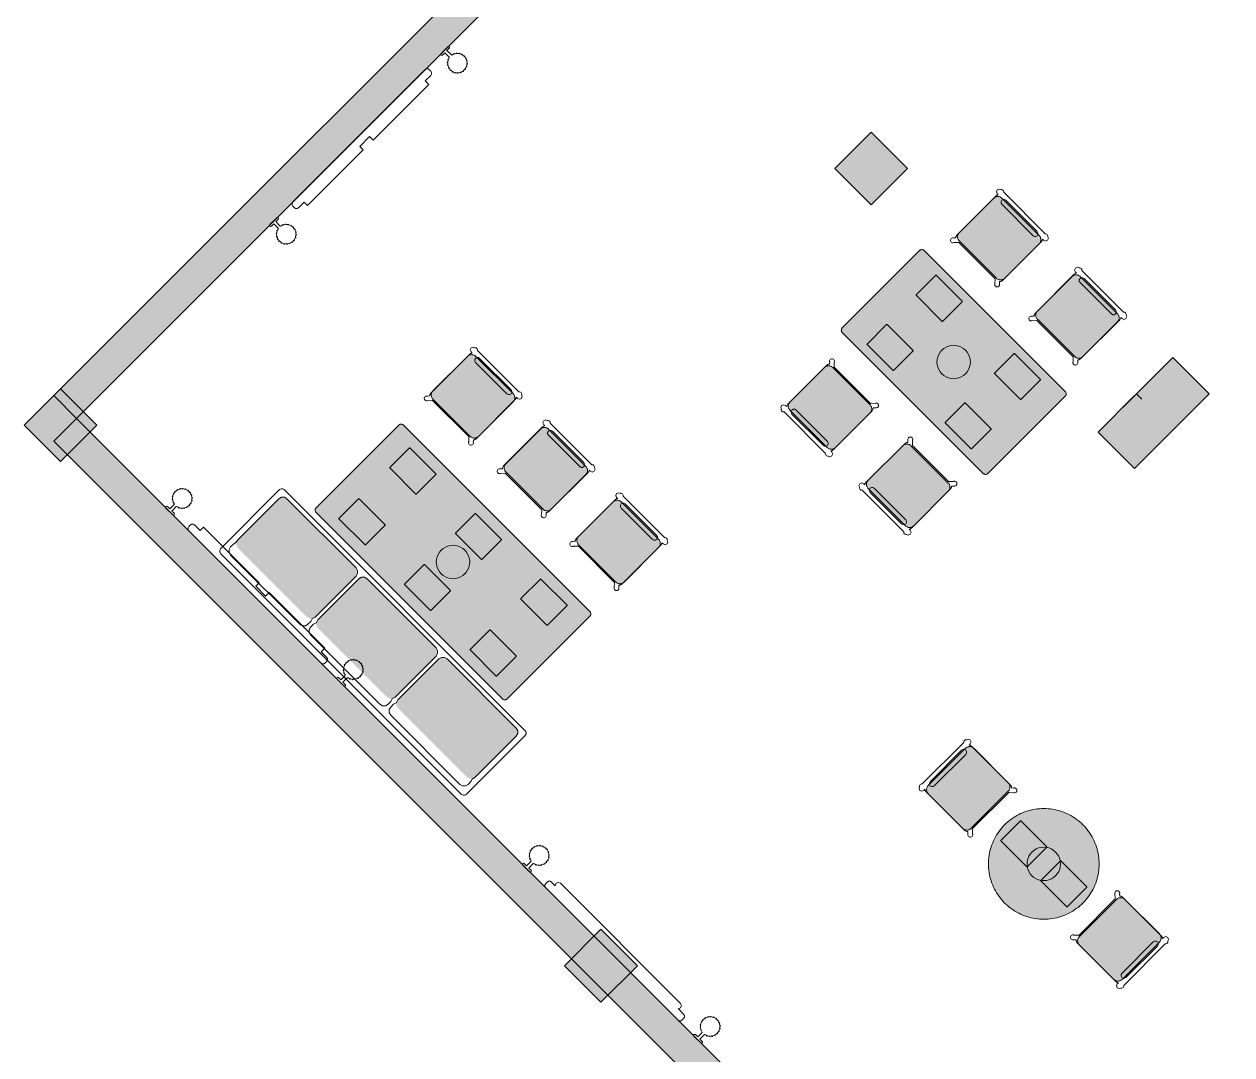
# Model space of a CAD drawing. Extents: x 2172.2 to 2210.6, y 415.3 to 458.1.
# Drawn here: x 2172.16 to 2181.55, y 436.03 to 444.04 of the extents above; entities that cross this region are included whole.
import ezdxf

# ---------------------------------------------------------------- set-up
doc = ezdxf.new("R2010")
doc.units = 0
for name, color, linetype, lineweight in [('AYAA_BR_BANQUETTES', 7, 'CONTINUOUS', 18), ('AYAA_BR_CHAIRS', 7, 'CONTINUOUS', 18), ('AYAA_BR_COLUMNS', 8, 'CONTINUOUS', 30), ('AYAA_BR_FINE_DETAIL', 8, 'CONTINUOUS', 9), ('AYAA_BR_TABLES', 7, 'CONTINUOUS', 18), ('AYAA_BR_WALL_DECOR', 32, 'CONTINUOUS', 13), ('AYAA_BR_WALL_LIGHTS', 32, 'CONTINUOUS', 13), ('AYAA_BR_WALLS', 7, 'CONTINUOUS', 30)]:
    doc.layers.add(name, color=color, linetype=linetype, lineweight=lineweight)

# ---------------------------------------------------------------- blocks, each defined once
blk = doc.blocks.new('AYAA_BR_ARCHITECTURE')
at = {"layer": 'AYAA_BR_COLUMNS', "true_color": 0xc2b092}
for points in [[(-10.97166, 8.919112), (-11.254499, 8.636272), (-11.537308, 8.919147), (-11.254499, 9.201951)], [(-9.297087, 7.065432), (-9.193361, 7.169158), (-9.150741, 7.126539), (-9.193356, 7.169164), (-8.910547, 7.451969), (-8.627707, 7.169129), (-9.207532, 6.589305), (-9.49034, 6.87218), (-9.207532, 7.154984)], [(-17.554712, 7.207803), (-17.271873, 6.924963), (-17.554712, 6.642124), (-17.837521, 6.924998)], [(-13.071875, 2.724963), (-13.354713, 2.442124), (-13.637522, 2.724998), (-13.354713, 3.007803)]]:
    blk.add_hatch(color=256, dxfattribs=at).paths.add_polyline_path(points)
at = {"layer": 'AYAA_BR_WALLS', "true_color": 0xe4e1d8}
for points in [[(-17.430969, 6.977996), (-17.607746, 7.154773), (-13.39339, 11.369129), (-17.363581, 15.33932), (-17.186804, 15.516096), (-13.039837, 11.369129)], [(-17.430969, 6.977996), (-3.56182, -6.891153), (-3.738596, -7.06793), (-17.607746, 6.80122)]]:
    blk.add_hatch(color=256, dxfattribs=at).paths.add_polyline_path(points)
at = {"layer": 'AYAA_BR_COLUMNS', "linetype": 'CONTINUOUS', "lineweight": -2}
for points in [[(-10.97166, 8.919112), (-11.254499, 8.636272), (-11.537308, 8.919147), (-11.254499, 9.201951)], [(-9.297087, 7.065432), (-9.193361, 7.169158), (-9.150741, 7.126539), (-9.193356, 7.169164), (-8.910547, 7.451969), (-8.627707, 7.169129), (-9.207532, 6.589305), (-9.49034, 6.87218), (-9.207532, 7.154984)], [(-17.554712, 7.207803), (-17.271873, 6.924963), (-17.554712, 6.642124), (-17.837521, 6.924998)], [(-13.071875, 2.724963), (-13.354713, 2.442124), (-13.637522, 2.724998), (-13.354713, 3.007803)]]:
    blk.add_lwpolyline(points, close=True, dxfattribs=at)
at = {"layer": 'AYAA_BR_WALLS', "linetype": 'CONTINUOUS', "lineweight": -2}
for points in [[(-17.430969, 6.977996), (-17.607746, 7.154773), (-13.39339, 11.369129), (-17.363581, 15.33932), (-17.186804, 15.516096), (-13.039837, 11.369129)], [(-17.430969, 6.977996), (-3.56182, -6.891153), (-3.738596, -7.06793), (-17.607746, 6.80122)]]:
    blk.add_lwpolyline(points, close=True, dxfattribs=at)
blk = doc.blocks.new('AYAA_BR_BANQUETTE')
at = {"true_color": 0xe8ddc8}
for points in [[(-1.26, 0.315), (-0.5, 0.315), (-0.47753, 0.308988), (-0.461012, 0.29247), (-0.455, 0.27), (-0.455, -0.18), (-0.461012, -0.20247), (-0.47753, -0.218988), (-0.5, -0.225), (-1.26, -0.225), (-1.28247, -0.218988), (-1.298988, -0.20247), (-1.305, -0.18), (-1.305, 0.27), (-1.298988, 0.29247), (-1.28247, 0.308988)], [(-0.40247, 0.308988), (-0.38, 0.315), (0.38, 0.315), (0.40247, 0.308988), (0.418988, 0.29247), (0.425, 0.27), (0.425, -0.18), (0.418988, -0.20247), (0.40247, -0.218988), (0.38, -0.225), (-0.38, -0.225), (-0.40247, -0.218988), (-0.418988, -0.20247), (-0.425, -0.18), (-0.425, 0.27), (-0.418988, 0.29247)], [(0.47753, 0.308988), (0.5, 0.315), (1.26, 0.315), (1.28247, 0.308988), (1.298988, 0.29247), (1.305, 0.27), (1.305, -0.18), (1.298988, -0.20247), (1.28247, -0.218988), (1.26, -0.225), (0.5, -0.225), (0.47753, -0.218988), (0.461012, -0.20247), (0.455, -0.18), (0.455, 0.27), (0.461012, 0.29247)]]:
    blk.add_hatch(color=256, dxfattribs=at).paths.add_polyline_path(points)
at = {"color": 0, "linetype": 'CONTINUOUS', "lineweight": -2}
for points in [[(-1.34666, 0.337484), (-1.337484, 0.34666), (-1.325, 0.35), (1.325, 0.35), (1.337484, 0.34666), (1.34666, 0.337484), (1.35, 0.325), (1.35, -0.325), (1.34666, -0.337484), (1.337484, -0.34666), (1.325, -0.35), (-1.325, -0.35), (-1.337484, -0.34666), (-1.34666, -0.337484), (-1.35, -0.325), (-1.35, 0.325)], [(-1.296958, -0.2045), (-1.298988, -0.20247), (-1.305, -0.18), (-1.305, 0.27), (-1.298988, 0.29247), (-1.28247, 0.308988), (-1.26, 0.315), (-0.5, 0.315), (-0.47753, 0.308988), (-0.461012, 0.29247), (-0.455, 0.27), (-0.455, -0.18), (-0.461012, -0.20247), (-0.463042, -0.2045), (-0.461012, -0.206529), (-0.455, -0.229), (-0.455, -0.259), (-0.461012, -0.28147), (-0.47753, -0.297988), (-0.5, -0.304), (-1.26, -0.304), (-1.28247, -0.297988), (-1.298988, -0.28147), (-1.305, -0.259), (-1.305, -0.229), (-1.298988, -0.206529)], [(-0.418988, -0.206529), (-0.416958, -0.2045), (-0.418988, -0.20247), (-0.425, -0.18), (-0.425, 0.27), (-0.418988, 0.29247), (-0.40247, 0.308988), (-0.38, 0.315), (0.38, 0.315), (0.40247, 0.308988), (0.418988, 0.29247), (0.425, 0.27), (0.425, -0.18), (0.418988, -0.20247), (0.416958, -0.2045), (0.418988, -0.206529), (0.425, -0.229), (0.425, -0.259), (0.418988, -0.28147), (0.40247, -0.297988), (0.38, -0.304), (-0.38, -0.304), (-0.40247, -0.297988), (-0.418988, -0.28147), (-0.425, -0.259), (-0.425, -0.229)], [(0.461012, -0.206529), (0.463042, -0.2045), (0.461012, -0.20247), (0.455, -0.18), (0.455, 0.27), (0.461012, 0.29247), (0.47753, 0.308988), (0.5, 0.315), (1.26, 0.315), (1.28247, 0.308988), (1.298988, 0.29247), (1.305, 0.27), (1.305, -0.18), (1.298988, -0.20247), (1.296958, -0.2045), (1.298988, -0.206529), (1.305, -0.229), (1.305, -0.259), (1.298988, -0.28147), (1.28247, -0.297988), (1.26, -0.304), (0.5, -0.304), (0.47753, -0.297988), (0.461012, -0.28147), (0.455, -0.259), (0.455, -0.229)]]:
    blk.add_lwpolyline(points, close=True, dxfattribs=at)
blk = doc.blocks.new('AYAA_BR_TABLE_SIX')
at = {"true_color": 0xefe8d6}
blk.add_hatch(color=256, dxfattribs=at).paths.add_polyline_path([(-1.049148, -0.46147), (-1.049786, -0.458263), (-1.05, -0.455), (-1.05, 0.455), (-1.049786, 0.458263), (-1.049148, 0.46147), (-1.048097, 0.464567), (-1.046651, 0.4675), (-1.044834, 0.470219), (-1.042678, 0.472678), (-1.040219, 0.474834), (-1.0375, 0.476651), (-1.034567, 0.478097), (-1.03147, 0.479148), (-1.028263, 0.479786), (-1.025, 0.48), (1.025, 0.48), (1.028263, 0.479786), (1.03147, 0.479148), (1.034567, 0.478097), (1.0375, 0.476651), (1.040219, 0.474834), (1.042678, 0.472678), (1.044834, 0.470219), (1.046651, 0.4675), (1.048097, 0.464567), (1.049148, 0.46147), (1.049786, 0.458263), (1.05, 0.455), (1.05, -0.455), (1.049786, -0.458263), (1.049148, -0.46147), (1.048097, -0.464567), (1.046651, -0.4675), (1.044834, -0.470219), (1.042678, -0.472678), (1.040219, -0.474834), (1.0375, -0.476651), (1.034567, -0.478097), (1.03147, -0.479148), (1.028263, -0.479786), (1.025, -0.48), (-1.025, -0.48), (-1.028263, -0.479786), (-1.03147, -0.479148), (-1.034567, -0.478097), (-1.0375, -0.476651), (-1.040219, -0.474834), (-1.042678, -0.472678), (-1.044834, -0.470219), (-1.046651, -0.4675), (-1.048097, -0.464567)])
at = {"color": 0, "linetype": 'CONTINUOUS', "lineweight": -2}
blk.add_lwpolyline([(-1.05, -0.455), (-1.05, 0.455), (-1.049786, 0.458263), (-1.049148, 0.46147), (-1.048097, 0.464567), (-1.046651, 0.4675), (-1.044834, 0.470219), (-1.042678, 0.472678), (-1.040219, 0.474834), (-1.0375, 0.476651), (-1.034567, 0.478097), (-1.03147, 0.479148), (-1.028263, 0.479786), (-1.025, 0.48), (1.025, 0.48), (1.028263, 0.479786), (1.03147, 0.479148), (1.034567, 0.478097), (1.0375, 0.476651), (1.040219, 0.474834), (1.042678, 0.472678), (1.044834, 0.470219), (1.046651, 0.4675), (1.048097, 0.464567), (1.049148, 0.46147), (1.049786, 0.458263), (1.05, 0.455), (1.05, -0.455), (1.049786, -0.458263), (1.049148, -0.46147), (1.048097, -0.464567), (1.046651, -0.4675), (1.044834, -0.470219), (1.042678, -0.472678), (1.040219, -0.474834), (1.0375, -0.476651), (1.034567, -0.478097), (1.03147, -0.479148), (1.028263, -0.479786), (1.025, -0.48), (-1.025, -0.48), (-1.028263, -0.479786), (-1.03147, -0.479148), (-1.034567, -0.478097), (-1.0375, -0.476651), (-1.040219, -0.474834), (-1.042678, -0.472678), (-1.044834, -0.470219), (-1.046651, -0.4675), (-1.048097, -0.464567), (-1.049148, -0.46147), (-1.049786, -0.458263)], close=True, dxfattribs=at)
at = {"layer": 'AYAA_BR_FINE_DETAIL', "linetype": 'CONTINUOUS', "lineweight": -2}
for points in [[(-0.865, 0.388), (-0.864733, 0.388999), (-0.863999, 0.389733), (-0.863, 0.39), (-0.577, 0.39), (-0.576001, 0.389733), (-0.575267, 0.388999), (-0.575, 0.388), (-0.575, 0.172), (-0.575267, 0.171001), (-0.576001, 0.170267), (-0.577, 0.17), (-0.863, 0.17), (-0.863999, 0.170267), (-0.864733, 0.171001), (-0.865, 0.172)], [(0.143999, 0.389733), (0.144733, 0.388999), (0.145, 0.388), (0.145, 0.172), (0.144733, 0.171001), (0.143999, 0.170267), (0.143, 0.17), (-0.143, 0.17), (-0.143999, 0.170267), (-0.144733, 0.171001), (-0.145, 0.172), (-0.145, 0.388), (-0.144733, 0.388999), (-0.143999, 0.389733), (-0.143, 0.39), (0.143, 0.39)], [(0.577, 0.39), (0.863, 0.39), (0.863999, 0.389733), (0.864733, 0.388999), (0.865, 0.388), (0.865, 0.172), (0.864733, 0.171001), (0.863999, 0.170267), (0.863, 0.17), (0.577, 0.17), (0.576001, 0.170267), (0.575267, 0.171001), (0.575, 0.172), (0.575, 0.388), (0.575267, 0.388999), (0.576001, 0.389733)], [(-0.123637, 0.040172), (-0.115831, 0.059019), (-0.105172, 0.076412), (-0.091924, 0.091924), (-0.076412, 0.105172), (-0.059019, 0.115831), (-0.040172, 0.123637), (-0.020336, 0.128399), (0, 0.13), (0.020336, 0.128399), (0.040172, 0.123637), (0.059019, 0.115831), (0.076412, 0.105172), (0.091924, 0.091924), (0.105172, 0.076412), (0.115831, 0.059019), (0.123637, 0.040172), (0.128399, 0.020336), (0.13, 0), (0.128399, -0.020336), (0.123637, -0.040172), (0.115831, -0.059019), (0.105172, -0.076412), (0.091924, -0.091924), (0.076412, -0.105172), (0.059019, -0.115831), (0.040172, -0.123637), (0.020336, -0.128399), (0, -0.13), (-0.020336, -0.128399), (-0.040172, -0.123637), (-0.059019, -0.115831), (-0.076412, -0.105172), (-0.091924, -0.091924), (-0.105172, -0.076412), (-0.115831, -0.059019), (-0.123637, -0.040172), (-0.128399, -0.020336), (-0.13, 0), (-0.128399, 0.020336)], [(-0.576001, -0.170267), (-0.575267, -0.171001), (-0.575, -0.172), (-0.575, -0.388), (-0.575267, -0.388999), (-0.576001, -0.389733), (-0.577, -0.39), (-0.863, -0.39), (-0.863999, -0.389733), (-0.864733, -0.388999), (-0.865, -0.388), (-0.865, -0.172), (-0.864733, -0.171001), (-0.863999, -0.170267), (-0.863, -0.17), (-0.577, -0.17)], [(-0.143, -0.17), (0.143, -0.17), (0.143999, -0.170267), (0.144733, -0.171001), (0.145, -0.172), (0.145, -0.388), (0.144733, -0.388999), (0.143999, -0.389733), (0.143, -0.39), (-0.143, -0.39), (-0.143999, -0.389733), (-0.144733, -0.388999), (-0.145, -0.388), (-0.145, -0.172), (-0.144733, -0.171001), (-0.143999, -0.170267)], [(0.576001, -0.170267), (0.577, -0.17), (0.863, -0.17), (0.863999, -0.170267), (0.864733, -0.171001), (0.865, -0.172), (0.865, -0.388), (0.864733, -0.388999), (0.863999, -0.389733), (0.863, -0.39), (0.577, -0.39), (0.576001, -0.389733), (0.575267, -0.388999), (0.575, -0.388), (0.575, -0.172), (0.575267, -0.171001)]]:
    blk.add_lwpolyline(points, close=True, dxfattribs=at)
blk = doc.blocks.new('AYAA_BR_CHAIR_OLIVE')
at = {"true_color": 0xd7dec3}
blk.add_hatch(color=256, dxfattribs=at).paths.add_polyline_path([(-0.247475, -0.204863), (-0.248872, -0.200013), (-0.249717, -0.195038), (-0.25, -0.19), (-0.25, 0.19), (-0.249717, 0.195038), (-0.248872, 0.200013), (-0.247475, 0.204863), (-0.245544, 0.209525), (-0.243103, 0.213941), (-0.240182, 0.218057), (-0.23682, 0.22182), (-0.233057, 0.225182), (-0.228941, 0.228103), (-0.224525, 0.230544), (-0.219863, 0.232475), (-0.215013, 0.233872), (-0.210038, 0.234717), (-0.205, 0.235), (0.205, 0.235), (0.210038, 0.234717), (0.215013, 0.233872), (0.219863, 0.232475), (0.224525, 0.230544), (0.228941, 0.228103), (0.233057, 0.225182), (0.23682, 0.22182), (0.240182, 0.218057), (0.243103, 0.213941), (0.245544, 0.209525), (0.247475, 0.204863), (0.248872, 0.200013), (0.249717, 0.195038), (0.25, 0.19), (0.25, -0.19), (0.249717, -0.195038), (0.248872, -0.200013), (0.247475, -0.204863), (0.245544, -0.209525), (0.243103, -0.213941), (0.240182, -0.218057), (0.23682, -0.22182), (0.233057, -0.225182), (0.228941, -0.228103), (0.224525, -0.230544), (0.219863, -0.232475), (0.215013, -0.233872), (0.210038, -0.234717), (0.205, -0.235), (-0.205, -0.235), (-0.210038, -0.234717), (-0.215013, -0.233872), (-0.219863, -0.232475), (-0.224525, -0.230544), (-0.228941, -0.228103), (-0.233057, -0.225182), (-0.23682, -0.22182), (-0.240182, -0.218057), (-0.243103, -0.213941), (-0.245544, -0.209525)])
at = {"color": 0, "linetype": 'CONTINUOUS', "lineweight": -2}
for points in [[(-0.255, -0.233), (-0.242972, -0.233), (-0.245992, -0.22998), (-0.25, -0.215), (-0.25, 0.215), (-0.245992, 0.22998), (-0.240149, 0.235823), (-0.252556, 0.249383), (-0.254118, 0.250179), (-0.258321, 0.254382), (-0.26102, 0.259679), (-0.26195, 0.26555), (-0.26102, 0.271421), (-0.258321, 0.276718), (-0.254118, 0.280921), (-0.248821, 0.28362), (-0.24295, 0.28455), (-0.237079, 0.28362), (-0.231782, 0.280921), (-0.227579, 0.276718), (-0.22608, 0.273776), (-0.20172, 0.24715), (-0.200943, 0.245), (0.200943, 0.245), (0.20172, 0.24715), (0.22608, 0.273776), (0.227579, 0.276718), (0.231782, 0.280921), (0.237079, 0.28362), (0.24295, 0.28455), (0.248821, 0.28362), (0.254118, 0.280921), (0.258321, 0.276718), (0.26102, 0.271421), (0.26195, 0.26555), (0.26102, 0.259679), (0.258321, 0.254382), (0.254118, 0.250179), (0.252556, 0.249383), (0.240149, 0.235823), (0.245992, 0.22998), (0.25, 0.215), (0.25, -0.215), (0.245992, -0.22998), (0.242972, -0.233), (0.255, -0.233), (0.270556, -0.239444), (0.277, -0.255), (0.270556, -0.270556), (0.259027, -0.275332), (0.258321, -0.276718), (0.254118, -0.280921), (0.248821, -0.28362), (0.24295, -0.28455), (0.237079, -0.28362), (0.231782, -0.280921), (0.227861, -0.277), (-0.227861, -0.277), (-0.231782, -0.280921), (-0.237079, -0.28362), (-0.24295, -0.28455), (-0.248821, -0.28362), (-0.254118, -0.280921), (-0.258321, -0.276718), (-0.259027, -0.275332), (-0.270556, -0.270556), (-0.277, -0.255), (-0.270556, -0.239444)], [(-0.247475, -0.204863), (-0.248872, -0.200013), (-0.249717, -0.195038), (-0.25, -0.19), (-0.25, 0.19), (-0.249717, 0.195038), (-0.248872, 0.200013), (-0.247475, 0.204863), (-0.245544, 0.209525), (-0.243103, 0.213941), (-0.240182, 0.218057), (-0.23682, 0.22182), (-0.233057, 0.225182), (-0.228941, 0.228103), (-0.224525, 0.230544), (-0.219863, 0.232475), (-0.215013, 0.233872), (-0.210038, 0.234717), (-0.205, 0.235), (0.205, 0.235), (0.210038, 0.234717), (0.215013, 0.233872), (0.219863, 0.232475), (0.224525, 0.230544), (0.228941, 0.228103), (0.233057, 0.225182), (0.23682, 0.22182), (0.240182, 0.218057), (0.243103, 0.213941), (0.245544, 0.209525), (0.247475, 0.204863), (0.248872, 0.200013), (0.249717, 0.195038), (0.25, 0.19), (0.25, -0.19), (0.249717, -0.195038), (0.248872, -0.200013), (0.247475, -0.204863), (0.245544, -0.209525), (0.243103, -0.213941), (0.240182, -0.218057), (0.23682, -0.22182), (0.233057, -0.225182), (0.228941, -0.228103), (0.224525, -0.230544), (0.219863, -0.232475), (0.215013, -0.233872), (0.210038, -0.234717), (0.205, -0.235), (-0.205, -0.235), (-0.210038, -0.234717), (-0.215013, -0.233872), (-0.219863, -0.232475), (-0.224525, -0.230544), (-0.228941, -0.228103), (-0.233057, -0.225182), (-0.23682, -0.22182), (-0.240182, -0.218057), (-0.243103, -0.213941), (-0.245544, -0.209525)], [(-0.183735, -0.203506), (-0.1725, -0.2005), (0.1725, -0.2005), (0.183735, -0.203506), (0.191994, -0.211765), (0.195, -0.223), (0.191994, -0.234235), (0.183735, -0.242494), (0.1725, -0.2455), (-0.1725, -0.2455), (-0.183735, -0.242494), (-0.191994, -0.234235), (-0.195, -0.223), (-0.191994, -0.211765)]]:
    blk.add_lwpolyline(points, close=True, dxfattribs=at)
blk = doc.blocks.new('AYAA_BR_TABLE_TWO')
at = {"true_color": 0xefe8d6}
blk.add_hatch(color=256, dxfattribs=at).paths.add_polyline_path([(-0.408954, -0.132877), (-0.413856, -0.116719), (-0.418119, -0.100382), (-0.421738, -0.083889), (-0.424706, -0.067267), (-0.427019, -0.050541), (-0.428674, -0.033737), (-0.429668, -0.016882), (-0.43, 0), (-0.429668, 0.016882), (-0.428674, 0.033737), (-0.427019, 0.050541), (-0.424706, 0.067267), (-0.421738, 0.083889), (-0.418119, 0.100382), (-0.413856, 0.116719), (-0.408954, 0.132877), (-0.403422, 0.14883), (-0.397268, 0.164554), (-0.390502, 0.180024), (-0.383133, 0.195216), (-0.375173, 0.210107), (-0.366635, 0.224674), (-0.357532, 0.238895), (-0.347877, 0.252748), (-0.337686, 0.26621), (-0.326975, 0.279263), (-0.315759, 0.291884), (-0.304056, 0.304056), (-0.291884, 0.315759), (-0.279263, 0.326975), (-0.26621, 0.337686), (-0.252748, 0.347877), (-0.238895, 0.357532), (-0.224674, 0.366635), (-0.210107, 0.375173), (-0.195216, 0.383133), (-0.180024, 0.390502), (-0.164554, 0.397268), (-0.14883, 0.403422), (-0.132877, 0.408954), (-0.116719, 0.413856), (-0.100382, 0.418119), (-0.083889, 0.421738), (-0.067267, 0.424706), (-0.050541, 0.427019), (-0.033737, 0.428674), (-0.016882, 0.429668), (0, 0.43), (0.016882, 0.429668), (0.033737, 0.428674), (0.050541, 0.427019), (0.067267, 0.424706), (0.083889, 0.421738), (0.100382, 0.418119), (0.116719, 0.413856), (0.132877, 0.408954), (0.14883, 0.403422), (0.164554, 0.397268), (0.180024, 0.390502), (0.195216, 0.383133), (0.210107, 0.375173), (0.224674, 0.366635), (0.238895, 0.357532), (0.252748, 0.347877), (0.26621, 0.337686), (0.279263, 0.326975), (0.291884, 0.315759), (0.304056, 0.304056), (0.315759, 0.291884), (0.326975, 0.279263), (0.337686, 0.26621), (0.347877, 0.252748), (0.357532, 0.238895), (0.366635, 0.224674), (0.375173, 0.210107), (0.383133, 0.195216), (0.390502, 0.180024), (0.397268, 0.164554), (0.403422, 0.14883), (0.408954, 0.132877), (0.413856, 0.116719), (0.418119, 0.100382), (0.421738, 0.083889), (0.424706, 0.067267), (0.427019, 0.050541), (0.428674, 0.033737), (0.429668, 0.016882), (0.43, 0), (0.429668, -0.016882), (0.428674, -0.033737), (0.427019, -0.050541), (0.424706, -0.067267), (0.421738, -0.083889), (0.418119, -0.100382), (0.413856, -0.116719), (0.408954, -0.132877), (0.403422, -0.14883), (0.397268, -0.164554), (0.390502, -0.180024), (0.383133, -0.195216), (0.375173, -0.210107), (0.366635, -0.224674), (0.357532, -0.238895), (0.347877, -0.252748), (0.337686, -0.26621), (0.326975, -0.279263), (0.315759, -0.291884), (0.304056, -0.304056), (0.291884, -0.315759), (0.279263, -0.326975), (0.26621, -0.337686), (0.252748, -0.347877), (0.238895, -0.357532), (0.224674, -0.366635), (0.210107, -0.375173), (0.195216, -0.383133), (0.180024, -0.390502), (0.164554, -0.397268), (0.14883, -0.403422), (0.132877, -0.408954), (0.116719, -0.413856), (0.100382, -0.418119), (0.083889, -0.421738), (0.067267, -0.424706), (0.050541, -0.427019), (0.033737, -0.428674), (0.016882, -0.429668), (0, -0.43), (-0.016882, -0.429668), (-0.033737, -0.428674), (-0.050541, -0.427019), (-0.067267, -0.424706), (-0.083889, -0.421738), (-0.100382, -0.418119), (-0.116719, -0.413856), (-0.132877, -0.408954), (-0.14883, -0.403422), (-0.164554, -0.397268), (-0.180024, -0.390502), (-0.195216, -0.383133), (-0.210107, -0.375173), (-0.224674, -0.366635), (-0.238895, -0.357532), (-0.252748, -0.347877), (-0.26621, -0.337686), (-0.279263, -0.326975), (-0.291884, -0.315759), (-0.304056, -0.304056), (-0.315759, -0.291884), (-0.326975, -0.279263), (-0.337686, -0.26621), (-0.347877, -0.252748), (-0.357532, -0.238895), (-0.366635, -0.224674), (-0.375173, -0.210107), (-0.383133, -0.195216), (-0.390502, -0.180024), (-0.397268, -0.164554), (-0.403422, -0.14883)])
at = {"color": 0, "linetype": 'CONTINUOUS', "lineweight": -2}
blk.add_lwpolyline([(-0.116719, -0.413856), (-0.132877, -0.408954), (-0.14883, -0.403422), (-0.164554, -0.397268), (-0.180024, -0.390502), (-0.195216, -0.383133), (-0.210107, -0.375173), (-0.224674, -0.366635), (-0.238895, -0.357532), (-0.252748, -0.347877), (-0.26621, -0.337686), (-0.279263, -0.326975), (-0.291884, -0.315759), (-0.304056, -0.304056), (-0.315759, -0.291884), (-0.326975, -0.279263), (-0.337686, -0.26621), (-0.347877, -0.252748), (-0.357532, -0.238895), (-0.366635, -0.224674), (-0.375173, -0.210107), (-0.383133, -0.195216), (-0.390502, -0.180024), (-0.397268, -0.164554), (-0.403422, -0.14883), (-0.408954, -0.132877), (-0.413856, -0.116719), (-0.418119, -0.100382), (-0.421738, -0.083889), (-0.424706, -0.067267), (-0.427019, -0.050541), (-0.428674, -0.033737), (-0.429668, -0.016882), (-0.43, 0), (-0.429668, 0.016882), (-0.428674, 0.033737), (-0.427019, 0.050541), (-0.424706, 0.067267), (-0.421738, 0.083889), (-0.418119, 0.100382), (-0.413856, 0.116719), (-0.408954, 0.132877), (-0.403422, 0.14883), (-0.397268, 0.164554), (-0.390502, 0.180024), (-0.383133, 0.195216), (-0.375173, 0.210107), (-0.366635, 0.224674), (-0.357532, 0.238895), (-0.347877, 0.252748), (-0.337686, 0.26621), (-0.326975, 0.279263), (-0.315759, 0.291884), (-0.304056, 0.304056), (-0.291884, 0.315759), (-0.279263, 0.326975), (-0.26621, 0.337686), (-0.252748, 0.347877), (-0.238895, 0.357532), (-0.224674, 0.366635), (-0.210107, 0.375173), (-0.195216, 0.383133), (-0.180024, 0.390502), (-0.164554, 0.397268), (-0.14883, 0.403422), (-0.132877, 0.408954), (-0.116719, 0.413856), (-0.100382, 0.418119), (-0.083889, 0.421738), (-0.067267, 0.424706), (-0.050541, 0.427019), (-0.033737, 0.428674), (-0.016882, 0.429668), (0, 0.43), (0.016882, 0.429668), (0.033737, 0.428674), (0.050541, 0.427019), (0.067267, 0.424706), (0.083889, 0.421738), (0.100382, 0.418119), (0.116719, 0.413856), (0.132877, 0.408954), (0.14883, 0.403422), (0.164554, 0.397268), (0.180024, 0.390502), (0.195216, 0.383133), (0.210107, 0.375173), (0.224674, 0.366635), (0.238895, 0.357532), (0.252748, 0.347877), (0.26621, 0.337686), (0.279263, 0.326975), (0.291884, 0.315759), (0.304056, 0.304056), (0.315759, 0.291884), (0.326975, 0.279263), (0.337686, 0.26621), (0.347877, 0.252748), (0.357532, 0.238895), (0.366635, 0.224674), (0.375173, 0.210107), (0.383133, 0.195216), (0.390502, 0.180024), (0.397268, 0.164554), (0.403422, 0.14883), (0.408954, 0.132877), (0.413856, 0.116719), (0.418119, 0.100382), (0.421738, 0.083889), (0.424706, 0.067267), (0.427019, 0.050541), (0.428674, 0.033737), (0.429668, 0.016882), (0.43, 0), (0.429668, -0.016882), (0.428674, -0.033737), (0.427019, -0.050541), (0.424706, -0.067267), (0.421738, -0.083889), (0.418119, -0.100382), (0.413856, -0.116719), (0.408954, -0.132877), (0.403422, -0.14883), (0.397268, -0.164554), (0.390502, -0.180024), (0.383133, -0.195216), (0.375173, -0.210107), (0.366635, -0.224674), (0.357532, -0.238895), (0.347877, -0.252748), (0.337686, -0.26621), (0.326975, -0.279263), (0.315759, -0.291884), (0.304056, -0.304056), (0.291884, -0.315759), (0.279263, -0.326975), (0.26621, -0.337686), (0.252748, -0.347877), (0.238895, -0.357532), (0.224674, -0.366635), (0.210107, -0.375173), (0.195216, -0.383133), (0.180024, -0.390502), (0.164554, -0.397268), (0.14883, -0.403422), (0.132877, -0.408954), (0.116719, -0.413856), (0.100382, -0.418119), (0.083889, -0.421738), (0.067267, -0.424706), (0.050541, -0.427019), (0.033737, -0.428674), (0.016882, -0.429668), (0, -0.43), (-0.016882, -0.429668), (-0.033737, -0.428674), (-0.050541, -0.427019), (-0.067267, -0.424706), (-0.083889, -0.421738), (-0.100382, -0.418119)], close=True, dxfattribs=at)
at = {"layer": 'AYAA_BR_FINE_DETAIL', "linetype": 'CONTINUOUS', "lineweight": -2}
for points in [[(-0.363, 0.11), (-0.077, 0.11), (-0.076001, 0.109733), (-0.075267, 0.108999), (-0.075, 0.108), (-0.075, -0.108), (-0.075267, -0.108999), (-0.076001, -0.109733), (-0.077, -0.11), (-0.363, -0.11), (-0.363999, -0.109733), (-0.364733, -0.108999), (-0.365, -0.108), (-0.365, 0.108), (-0.364733, 0.108999), (-0.363999, 0.109733)], [(-0.123637, 0.040172), (-0.115831, 0.059019), (-0.105172, 0.076412), (-0.091924, 0.091924), (-0.076412, 0.105172), (-0.059019, 0.115831), (-0.040172, 0.123637), (-0.020336, 0.128399), (0, 0.13), (0.020336, 0.128399), (0.040172, 0.123637), (0.059019, 0.115831), (0.076412, 0.105172), (0.091924, 0.091924), (0.105172, 0.076412), (0.115831, 0.059019), (0.123637, 0.040172), (0.128399, 0.020336), (0.13, 0), (0.128399, -0.020336), (0.123637, -0.040172), (0.115831, -0.059019), (0.105172, -0.076412), (0.091924, -0.091924), (0.076412, -0.105172), (0.059019, -0.115831), (0.040172, -0.123637), (0.020336, -0.128399), (0, -0.13), (-0.020336, -0.128399), (-0.040172, -0.123637), (-0.059019, -0.115831), (-0.076412, -0.105172), (-0.091924, -0.091924), (-0.105172, -0.076412), (-0.115831, -0.059019), (-0.123637, -0.040172), (-0.128399, -0.020336), (-0.13, 0), (-0.128399, 0.020336)], [(0.075, -0.108), (0.075, 0.108), (0.075267, 0.108999), (0.076001, 0.109733), (0.077, 0.11), (0.363, 0.11), (0.363999, 0.109733), (0.364733, 0.108999), (0.365, 0.108), (0.365, -0.108), (0.364733, -0.108999), (0.363999, -0.109733), (0.363, -0.11), (0.077, -0.11), (0.076001, -0.109733), (0.075267, -0.108999)]]:
    blk.add_lwpolyline(points, close=True, dxfattribs=at)
blk = doc.blocks.new('AYAA_BR_TABLE_FOUR_RECT')
at = {"true_color": 0xefe8d6}
blk.add_hatch(color=256, dxfattribs=at).paths.add_polyline_path([(-0.794834, -0.440219), (-0.796651, -0.4375), (-0.798097, -0.434567), (-0.799148, -0.43147), (-0.799786, -0.428263), (-0.8, -0.425), (-0.8, 0.425), (-0.799786, 0.428263), (-0.799148, 0.43147), (-0.798097, 0.434567), (-0.796651, 0.4375), (-0.794834, 0.440219), (-0.792678, 0.442678), (-0.790219, 0.444834), (-0.7875, 0.446651), (-0.784567, 0.448097), (-0.78147, 0.449148), (-0.778263, 0.449786), (-0.775, 0.45), (0.775, 0.45), (0.778263, 0.449786), (0.78147, 0.449148), (0.784567, 0.448097), (0.7875, 0.446651), (0.790219, 0.444834), (0.792678, 0.442678), (0.794834, 0.440219), (0.796651, 0.4375), (0.798097, 0.434567), (0.799148, 0.43147), (0.799786, 0.428263), (0.8, 0.425), (0.8, -0.425), (0.799786, -0.428263), (0.799148, -0.43147), (0.798097, -0.434567), (0.796651, -0.4375), (0.794834, -0.440219), (0.792678, -0.442678), (0.790219, -0.444834), (0.7875, -0.446651), (0.784567, -0.448097), (0.78147, -0.449148), (0.778263, -0.449786), (0.775, -0.45), (-0.775, -0.45), (-0.778263, -0.449786), (-0.78147, -0.449148), (-0.784567, -0.448097), (-0.7875, -0.446651), (-0.790219, -0.444834), (-0.792678, -0.442678)])
at = {"color": 0, "linetype": 'CONTINUOUS', "lineweight": -2}
blk.add_lwpolyline([(-0.8, -0.425), (-0.8, 0.425), (-0.799786, 0.428263), (-0.799148, 0.43147), (-0.798097, 0.434567), (-0.796651, 0.4375), (-0.794834, 0.440219), (-0.792678, 0.442678), (-0.790219, 0.444834), (-0.7875, 0.446651), (-0.784567, 0.448097), (-0.78147, 0.449148), (-0.778263, 0.449786), (-0.775, 0.45), (0.775, 0.45), (0.778263, 0.449786), (0.78147, 0.449148), (0.784567, 0.448097), (0.7875, 0.446651), (0.790219, 0.444834), (0.792678, 0.442678), (0.794834, 0.440219), (0.796651, 0.4375), (0.798097, 0.434567), (0.799148, 0.43147), (0.799786, 0.428263), (0.8, 0.425), (0.8, -0.425), (0.799786, -0.428263), (0.799148, -0.43147), (0.798097, -0.434567), (0.796651, -0.4375), (0.794834, -0.440219), (0.792678, -0.442678), (0.790219, -0.444834), (0.7875, -0.446651), (0.784567, -0.448097), (0.78147, -0.449148), (0.778263, -0.449786), (0.775, -0.45), (-0.775, -0.45), (-0.778263, -0.449786), (-0.78147, -0.449148), (-0.784567, -0.448097), (-0.7875, -0.446651), (-0.790219, -0.444834), (-0.792678, -0.442678), (-0.794834, -0.440219), (-0.796651, -0.4375), (-0.798097, -0.434567), (-0.799148, -0.43147), (-0.799786, -0.428263)], close=True, dxfattribs=at)
at = {"layer": 'AYAA_BR_FINE_DETAIL', "linetype": 'CONTINUOUS', "lineweight": -2}
for points in [[(-0.575, 0.378), (-0.574733, 0.378999), (-0.573999, 0.379733), (-0.573, 0.38), (-0.287, 0.38), (-0.286001, 0.379733), (-0.285267, 0.378999), (-0.285, 0.378), (-0.285, 0.162), (-0.285267, 0.161001), (-0.286001, 0.160267), (-0.287, 0.16), (-0.573, 0.16), (-0.573999, 0.160267), (-0.574733, 0.161001), (-0.575, 0.162)], [(0.285267, 0.378999), (0.286001, 0.379733), (0.287, 0.38), (0.573, 0.38), (0.573999, 0.379733), (0.574733, 0.378999), (0.575, 0.378), (0.575, 0.162), (0.574733, 0.161001), (0.573999, 0.160267), (0.573, 0.16), (0.287, 0.16), (0.286001, 0.160267), (0.285267, 0.161001), (0.285, 0.162), (0.285, 0.378)], [(-0.123637, 0.040172), (-0.115831, 0.059019), (-0.105172, 0.076412), (-0.091924, 0.091924), (-0.076412, 0.105172), (-0.059019, 0.115831), (-0.040172, 0.123637), (-0.020336, 0.128399), (0, 0.13), (0.020336, 0.128399), (0.040172, 0.123637), (0.059019, 0.115831), (0.076412, 0.105172), (0.091924, 0.091924), (0.105172, 0.076412), (0.115831, 0.059019), (0.123637, 0.040172), (0.128399, 0.020336), (0.13, 0), (0.128399, -0.020336), (0.123637, -0.040172), (0.115831, -0.059019), (0.105172, -0.076412), (0.091924, -0.091924), (0.076412, -0.105172), (0.059019, -0.115831), (0.040172, -0.123637), (0.020336, -0.128399), (0, -0.13), (-0.020336, -0.128399), (-0.040172, -0.123637), (-0.059019, -0.115831), (-0.076412, -0.105172), (-0.091924, -0.091924), (-0.105172, -0.076412), (-0.115831, -0.059019), (-0.123637, -0.040172), (-0.128399, -0.020336), (-0.13, 0), (-0.128399, 0.020336)], [(-0.573, -0.16), (-0.287, -0.16), (-0.286001, -0.160267), (-0.285267, -0.161001), (-0.285, -0.162), (-0.285, -0.378), (-0.285267, -0.378999), (-0.286001, -0.379733), (-0.287, -0.38), (-0.573, -0.38), (-0.573999, -0.379733), (-0.574733, -0.378999), (-0.575, -0.378), (-0.575, -0.162), (-0.574733, -0.161001), (-0.573999, -0.160267)], [(0.287, -0.16), (0.573, -0.16), (0.573999, -0.160267), (0.574733, -0.161001), (0.575, -0.162), (0.575, -0.378), (0.574733, -0.378999), (0.573999, -0.379733), (0.573, -0.38), (0.287, -0.38), (0.286001, -0.379733), (0.285267, -0.378999), (0.285, -0.378), (0.285, -0.162), (0.285267, -0.161001), (0.286001, -0.160267)]]:
    blk.add_lwpolyline(points, close=True, dxfattribs=at)
blk = doc.blocks.new('AYAA_BR_WALL_SUN')
at = {"color": 0, "linetype": 'CONTINUOUS', "lineweight": -2}
blk.add_lwpolyline([(-0.65, -0.104), (-0.666971, -0.096971), (-0.674, -0.08), (-0.666971, -0.063029), (-0.664487, -0.062), (-0.725, -0.062), (-0.737484, -0.05866), (-0.74666, -0.049484), (-0.75, -0.037), (-0.75, -0.023), (-0.74666, -0.010516), (-0.737484, -0.00134), (-0.725, 0.002), (0.725, 0.002), (0.737484, -0.00134), (0.74666, -0.010516), (0.75, -0.023), (0.75, -0.037), (0.74666, -0.049484), (0.737484, -0.05866), (0.725, -0.062), (0.684472, -0.062), (0.686954, -0.063029), (0.693977, -0.08), (0.686954, -0.096971), (0.67, -0.104)], close=True, dxfattribs=at)
blk = doc.blocks.new('AYAA_BR_SCONCE')
at = {"color": 0, "linetype": 'CONTINUOUS', "lineweight": -2}
blk.add_lwpolyline([(-0.066057, -0.178967), (-0.064423, -0.178291), (-0.064952, -0.1775), (-0.069291, -0.168701), (-0.071015, -0.163622), (-0.072921, -0.164412), (-0.075043, -0.163533), (-0.075921, -0.161412), (-0.075043, -0.15929), (-0.072921, -0.158412), (-0.072618, -0.158538), (-0.074358, -0.149789), (-0.074835, -0.142517), (-0.076, -0.143), (-0.078121, -0.142121), (-0.079, -0.14), (-0.078121, -0.137879), (-0.076, -0.137), (-0.074835, -0.137483), (-0.074358, -0.130211), (-0.072618, -0.121462), (-0.072921, -0.121588), (-0.075043, -0.12071), (-0.075921, -0.118588), (-0.075043, -0.116467), (-0.072921, -0.115588), (-0.071015, -0.116378), (-0.069291, -0.111299), (-0.064952, -0.1025), (-0.064423, -0.101709), (-0.066057, -0.101033), (-0.066935, -0.098911), (-0.066057, -0.09679), (-0.063935, -0.095911), (-0.061814, -0.09679), (-0.061555, -0.097416), (-0.059501, -0.094343), (-0.053033, -0.086967), (-0.050898, -0.085095), (-0.051891, -0.084684), (-0.052769, -0.082563), (-0.051891, -0.080442), (-0.049769, -0.079563), (-0.047648, -0.080442), (-0.0471, -0.081764), (-0.045657, -0.080499), (-0.0375, -0.075048), (-0.033493, -0.073072), (-0.033693, -0.072989), (-0.034572, -0.070868), (-0.033693, -0.068747), (-0.031572, -0.067868), (-0.02945, -0.068747), (-0.028646, -0.07069), (-0.019411, -0.067556), (-0.013177, -0.066316), (-0.013816, -0.064774), (-0.012937, -0.062652), (-0.012, -0.062264), (-0.012, -0.014), (-0.037, -0.014), (-0.040995, -0.012931), (-0.043931, -0.009995), (-0.045, -0.006), (-0.043931, -0.002005), (-0.040995, 0.000931), (-0.037, 0.002), (0.037, 0.002), (0.040995, 0.000931), (0.043931, -0.002005), (0.045, -0.006), (0.043931, -0.009995), (0.040995, -0.012931), (0.037, -0.014), (0.012, -0.014), (0.012, -0.062264), (0.012937, -0.062652), (0.013816, -0.064774), (0.013177, -0.066316), (0.019411, -0.067556), (0.028646, -0.07069), (0.02945, -0.068747), (0.031572, -0.067868), (0.033693, -0.068747), (0.034572, -0.070868), (0.033693, -0.072989), (0.033493, -0.073072), (0.0375, -0.075048), (0.045657, -0.080499), (0.0471, -0.081764), (0.047648, -0.080442), (0.049769, -0.079563), (0.051891, -0.080442), (0.052769, -0.082563), (0.051891, -0.084684), (0.050898, -0.085095), (0.053033, -0.086967), (0.059501, -0.094343), (0.061555, -0.097416), (0.061814, -0.09679), (0.063935, -0.095911), (0.066057, -0.09679), (0.066935, -0.098911), (0.066057, -0.101033), (0.064423, -0.101709), (0.064952, -0.1025), (0.069291, -0.111299), (0.071015, -0.116378), (0.072921, -0.115588), (0.075043, -0.116467), (0.075921, -0.118588), (0.075043, -0.12071), (0.072921, -0.121588), (0.072618, -0.121462), (0.074358, -0.130211), (0.074835, -0.137483), (0.076, -0.137), (0.078121, -0.137879), (0.079, -0.14), (0.078121, -0.142121), (0.076, -0.143), (0.074835, -0.142517), (0.074358, -0.149789), (0.072618, -0.158538), (0.072921, -0.158412), (0.075043, -0.15929), (0.075921, -0.161412), (0.075043, -0.163533), (0.072921, -0.164412), (0.071015, -0.163622), (0.069291, -0.168701), (0.064952, -0.1775), (0.064423, -0.178291), (0.066057, -0.178967), (0.066935, -0.181089), (0.066057, -0.18321), (0.063935, -0.184089), (0.061814, -0.18321), (0.061555, -0.182584), (0.059501, -0.185657), (0.053033, -0.193033), (0.050898, -0.194905), (0.051891, -0.195316), (0.052769, -0.197437), (0.051891, -0.199558), (0.049769, -0.200437), (0.047648, -0.199558), (0.0471, -0.198236), (0.045657, -0.199501), (0.0375, -0.204952), (0.033493, -0.206928), (0.033693, -0.207011), (0.034572, -0.209132), (0.033693, -0.211253), (0.031572, -0.212132), (0.02945, -0.211253), (0.028646, -0.20931), (0.019411, -0.212444), (0.013177, -0.213684), (0.013816, -0.215226), (0.012937, -0.217348), (0.010816, -0.218226), (0.008695, -0.217348), (0.007816, -0.215226), (0.008131, -0.214467), (0, -0.215), (-0.008131, -0.214467), (-0.007816, -0.215226), (-0.008695, -0.217348), (-0.010816, -0.218226), (-0.012937, -0.217348), (-0.013816, -0.215226), (-0.013177, -0.213684), (-0.019411, -0.212444), (-0.028646, -0.20931), (-0.02945, -0.211253), (-0.031572, -0.212132), (-0.033693, -0.211253), (-0.034572, -0.209132), (-0.033693, -0.207011), (-0.033493, -0.206928), (-0.0375, -0.204952), (-0.045657, -0.199501), (-0.0471, -0.198236), (-0.047648, -0.199558), (-0.049769, -0.200437), (-0.051891, -0.199558), (-0.052769, -0.197437), (-0.051891, -0.195316), (-0.050898, -0.194905), (-0.053033, -0.193033), (-0.059501, -0.185657), (-0.061555, -0.182584), (-0.061814, -0.18321), (-0.063935, -0.184089), (-0.066057, -0.18321), (-0.066935, -0.181089)], close=True, dxfattribs=at)
blk = doc.blocks.new('AYAA_BR_WALL_ARCH')
at = {"color": 0, "linetype": 'CONTINUOUS', "lineweight": -2}
blk.add_lwpolyline([(-0.75, -0.023), (-0.74666, -0.010516), (-0.737484, -0.00134), (-0.725, 0.002), (0.725, 0.002), (0.737484, -0.00134), (0.74666, -0.010516), (0.75, -0.023), (0.75, -0.037), (0.74666, -0.049484), (0.737484, -0.05866), (0.725, -0.062), (0.666, -0.062), (0.666, -0.1), (0.054, -0.1), (0.054, -0.062), (-0.054, -0.062), (-0.054, -0.1), (-0.666, -0.1), (-0.666, -0.062), (-0.725, -0.062), (-0.737484, -0.05866), (-0.74666, -0.049484), (-0.75, -0.037)], close=True, dxfattribs=at)

msp = doc.modelspace()

# ---------------------------------------------------------------- block references
at = {"layer": 'AYAA_BR_BANQUETTES', "linetype": 'CONTINUOUS', "xscale": 0.9999999828857432, "yscale": 0.9999999828857432, "rotation": -45.000009659346325}
msp.add_blockref('AYAA_BR_BANQUETTE', (2174.8729, 439.2398), dxfattribs=at)
at = {"layer": 'AYAA_BR_CHAIRS', "linetype": 'CONTINUOUS'}
for p, xscale, yscale, rotation in [((2179.74, 442.3778), 0.999999982885729, 0.999999982885729, 135), ((2180.3481, 441.7696), 0.999999982885729, 0.999999982885729, 135), ((2175.6507, 441.149), 1.000000025032621, 1.000000025032621, 134.99998309614463), ((2178.4248, 441.0625), 0.999999982885729, 0.999999982885729, -45), ((2176.2164, 440.5833), 1.000000025032621, 1.000000025032621, 134.99998309614463), ((2179.0329, 440.4544), 0.999999982885729, 0.999999982885729, -45), ((2176.7821, 440.0176), 1.000000025032621, 1.000000025032621, 134.99998309614463), ((2179.4995, 438.103), 0.9999999828857326, 0.9999999828857326, -135.00000482967317), ((2180.6733, 436.9292), 0.999999982885729, 0.999999982885729, 45)]:
    msp.add_blockref('AYAA_BR_CHAIR_OLIVE', p, dxfattribs=dict(at, xscale=xscale, yscale=yscale, rotation=rotation))
at = {"layer": 'AYAA_BR_TABLES', "linetype": 'CONTINUOUS'}
for name, p, xscale, yscale, rotation in [('AYAA_BR_TABLE_FOUR_RECT', (2179.3864, 441.4161), 0.999999982885729, 0.999999982885729, -45), ('AYAA_BR_TABLE_SIX', (2175.4952, 439.8621), 0.9999999828857432, 0.9999999828857432, -45.000009659346325), ('AYAA_BR_TABLE_TWO', (2180.0864, 437.5161), 0.999999982885729, 0.999999982885729, 135)]:
    msp.add_blockref(name, p, dxfattribs=dict(at, xscale=xscale, yscale=yscale, rotation=rotation))
at = {"layer": 'AYAA_BR_WALL_DECOR', "linetype": 'CONTINUOUS', "xscale": 0.999999982885729, "yscale": 0.999999982885729}
for name, p, rotation in [('AYAA_BR_WALL_ARCH', (2174.7653, 443.1729), 45), ('AYAA_BR_WALL_ARCH', (2173.9567, 439.5918), 135), ('AYAA_BR_WALL_SUN', (2176.7305, 436.818), 135)]:
    msp.add_blockref(name, p, dxfattribs=dict(at, rotation=rotation))
at = {"layer": 'AYAA_BR_WALL_LIGHTS', "linetype": 'CONTINUOUS', "xscale": 0.999999982885729, "yscale": 0.999999982885729}
for p, rotation in [((2175.43, 443.8375), 45), ((2174.1006, 442.5082), 45), ((2173.292, 440.2565), 135), ((2174.6213, 438.9271), 135), ((2176.0658, 437.4826), 135), ((2177.3952, 436.1533), 135)]:
    msp.add_blockref('AYAA_BR_SCONCE', p, dxfattribs=dict(at, rotation=rotation))
at = {"layer": 'AYAA_BR_WALLS'}
msp.add_blockref('AYAA_BR_ARCHITECTURE', (2190, 434), dxfattribs=at)

doc.saveas('drawing.dxf')
